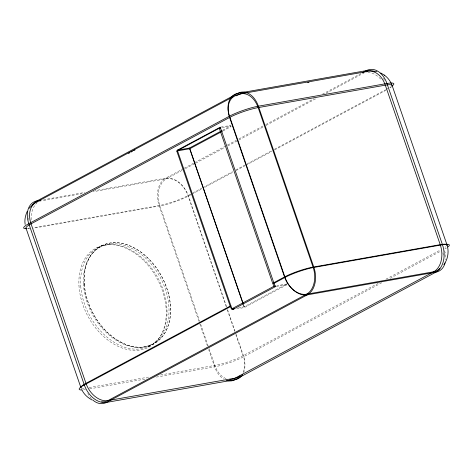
<?xml version="1.0" encoding="UTF-8"?>
<svg xmlns="http://www.w3.org/2000/svg" width="473" height="473" viewBox="0 0 473 473"><rect width="100%" height="100%" fill="white"/><g stroke="black" fill="none" stroke-linecap="round" stroke-linejoin="round"><path stroke-width="0.35" stroke-dasharray="2.37 1.77" d="M222.594 130.294L231.049 125.759M222.931 130.986L231.202 126.557M183.554 168.583L165.71 178.144L95.002 190.619M184.186 168.24L193.747 163.12M194.385 162.783L224.971 146.394M227.525 145.028L236.441 140.25M238.995 138.885L263.207 125.913M265.755 124.547L314.19 98.603M322.474 94.162L361.348 73.339M182.105 170.41L166.478 178.776L93.092 191.731M185.357 168.666L195.124 163.433M195.775 163.084L224.415 147.742M227.673 145.997L238.085 140.416M238.741 140.067L263.479 126.817M266.08 125.422L316.857 98.218M325.974 93.341L364.381 72.765M190.501 194.232L187.952 195.597A21.592 3.453 -19 0 1 159.082 205.566L33.388 227.75M193.049 192.866L201.971 188.088M202.61 187.746L232.562 171.699M235.749 169.996L244.671 165.213M247.219 163.847L272.07 150.532M274.618 149.172L385.501 89.769M386.139 89.427L388.055 88.404M191.086 194.645L188.479 196.041A21.362 3.417 -19 0 1 159.927 205.903L33.5 228.217M191.736 194.297L202.154 188.721M204.756 187.326L233.402 171.983M236.003 170.587L245.115 165.704M245.765 165.355L271.809 151.407M274.411 150.012L386.382 90.03M97.456 247.982L101.033 246.066M148.321 346.662L151.898 344.746M238.593 307.752L244.263 306.752L286.804 283.966L276.876 285.716M236.701 308.904L244.34 307.556L287.271 284.557M378.152 283.345L243.4 355.536A21.362 3.417 -19 0 1 214.843 365.393L159.626 375.142M385.962 279.165L440.647 249.868M381.758 282.765L243.477 356.843A21.592 3.453 -19 0 1 214.606 366.812L154.612 377.401M390.048 278.331L440.387 251.358M220.956 127.077L230.93 125.315M222.198 127.722L230.93 126.179M43.581 199.695L85.004 192.387M39.324 201.22L82.19 193.652M276.161 286.52L286.573 284.681M89.143 387.576L149.45 376.934M89.622 388.871L146.76 378.784M243.565 304.724L244.263 306.752M243.382 304.766L244.34 307.556M226.608 306.782L188.479 196.041A21.362 14.988 61.8 0 0 166.478 178.776A21.362 14.829 80 0 0 159.927 205.903L199.736 321.516M227.572 309.567L235.004 331.159M235.962 333.944L243.4 355.536A21.362 14.988 61.8 0 1 242.46 373.173M226.153 306.539L187.952 195.597A21.592 15.154 61.8 0 0 165.71 178.144A21.592 14.994 80 0 0 159.082 205.566L198.944 321.333M227.342 309.986L234.697 331.348M235.879 334.795L243.477 356.843A21.592 15.154 61.8 0 1 243.565 372.718M200.694 324.301L208.132 345.893M209.09 348.678L214.843 365.393A21.362 14.829 80 0 0 226.668 378.826M199.896 324.088L207.487 346.141M208.676 349.582L214.606 366.812A21.592 14.994 80 0 0 223.741 379.092M85.4 389.61A21.592 3.453 -19 0 1 83.597 389.858M390.81 86.843A21.592 3.453 -19 0 1 389.811 87.44M383.171 78.347A21.592 15.154 61.8 0 1 385.046 80.812M28.924 220.3A21.592 14.994 80 0 1 28.965 215.741M29.876 228.364A21.592 3.453 -19 0 1 28.078 228.613M444.661 250.725A21.592 15.154 61.8 0 1 445.631 259.748M446.335 248.089A21.592 3.453 -19 0 1 444.786 248.999M91.336 398.609A21.592 14.994 80 0 1 87.789 393.53M442.947 252.842A21.362 14.988 61.8 0 1 443.414 256.697M367.899 72.263A21.362 14.988 61.8 0 1 381.741 80.268M31.147 219.791A21.362 14.829 80 0 1 36.995 202.858M445.826 246.711A21.362 3.417 -19 0 1 445.058 247.296M391.502 86.677A21.362 3.417 -19 0 1 390.142 87.807M84.04 388.292A21.362 3.417 -19 0 1 82.237 388.262M29.125 228.802A21.362 3.417 -19 0 1 27.316 228.766M78.956 285.308A56.145 39.395 61.8 0 0 146.612 348.193A56.145 39.395 61.8 0 0 142.137 259.098A56.145 39.395 61.8 0 0 78.956 285.308M83.437 283.617A55.028 38.615 61.8 0 0 149.752 345.249A55.028 38.615 61.8 0 0 145.365 257.921A55.028 38.615 61.8 0 0 83.437 283.617M84.271 284.214A55.536 38.969 61.8 0 0 152.046 344.687A55.536 38.969 61.8 0 0 145.678 256.047A55.536 38.969 61.8 0 0 84.271 284.214M84.324 284.184A55.536 38.969 61.8 0 0 152.099 344.657A55.536 38.969 61.8 0 0 145.731 256.017A55.536 38.969 61.8 0 0 84.324 284.184M80.747 286.1A55.536 38.969 61.8 0 0 148.522 346.573A55.536 38.969 61.8 0 0 142.154 257.933A55.536 38.969 61.8 0 0 80.747 286.1"/><path stroke-width="0.71" d="M27.121 211.561C25.394 215.605 24.342 220.016 25.152 224.415M443.851 264.697C447.996 259.05 449.179 251.524 447.003 244.872L392.087 85.382C390.544 81.285 387.895 77.607 384.283 75.106M29.149 208.303L32.903 204.448M36.681 202.042L233.887 96.415M128.508 153.441L129.809 152.749M131.11 152.052L132.416 151.354M133.717 150.656L135.018 149.959M235.921 95.901L237.878 94.86L240.053 94.47M177.31 150.201L220.241 127.202L273.784 282.706A21.362 14.988 61.8 0 0 275.463 286.638L232.533 309.638A21.362 14.988 61.8 0 1 230.859 305.706L177.31 150.201L189.425 148.061L221.943 130.643M234.336 308.502L231.498 309.005A19.47 13.658 61.8 0 1 229.807 305.109L176.754 151.023L219.289 128.236L220.743 127.976M176.754 151.023L189.844 148.711L222.34 131.305M362.62 72.659L366.445 70.607A21.592 15.154 61.8 0 1 374.445 71.701M230.859 305.706L85.968 383.319A21.362 3.417 -19 0 0 81.593 388.126M273.784 282.706L284.521 276.959A21.362 3.417 -19 0 1 313.073 267.097L440.227 244.659A21.362 3.417 -19 0 1 446.825 245.676M230.552 306.599L84.312 384.939A21.592 3.453 -19 0 0 81.634 389.989M273.087 283.812L285.048 277.403A21.592 3.453 -19 0 1 313.918 267.434L442.474 244.748A21.592 3.453 -19 0 1 447.931 246.989M231.498 309.005L274.038 286.218L275.457 285.964M240.432 93.885L367.586 71.441M307.627 82.544L309.082 82.29M40.725 200.203L37.154 200.83A21.592 14.994 80 0 0 32.933 204.531M232.533 309.638L233.922 309.395M372.771 71.033L376.863 71.624M380.753 72.996L384.768 75.402M92.016 399.969C87.665 397.645 83.798 394.21 81.817 389.616M219.289 128.236L272.347 282.322A19.47 13.658 61.8 0 0 274.038 286.218M189.844 148.711L243.335 304.05M189.425 148.061L243.14 304.074M25.997 228.128L80.913 387.618M392.407 85.743A21.592 3.453 -19 0 0 386.949 83.496A21.592 14.994 80 0 0 366.445 70.607L237.889 93.299L37.154 200.83A21.592 15.154 61.8 0 0 28.788 223.688A21.592 3.453 -19 0 0 26.11 228.737M92.72 399.963A21.592 14.994 80 0 0 106.555 402.393L235.111 379.701L435.846 272.17A21.592 15.154 61.8 0 0 445.093 262.899M242.631 374.51A21.592 15.154 61.8 0 1 235.111 379.701A21.592 14.994 80 0 1 226.076 380.227M366.262 71.849A21.362 14.829 80 0 1 385.312 85.164A21.362 3.417 -19 0 1 391.904 86.181M37.988 201.539A21.362 14.988 61.8 0 0 31.052 223.83A21.362 3.417 -19 0 0 26.677 228.636M101.547 401.743A21.362 14.829 80 0 0 107.968 400.584L235.122 378.14A21.362 14.988 61.8 0 0 240.183 375.787M229.707 379.387A21.362 14.829 80 0 0 235.122 378.14L433.676 271.78A21.362 14.988 61.8 0 0 439.86 268.327M229.523 116.157L28.788 223.688L84.312 384.939A21.592 15.154 61.8 0 0 106.555 402.393L307.29 294.856L435.846 272.17A21.592 14.994 80 0 0 442.474 244.748L386.949 83.496L258.394 106.189A21.592 3.453 -19 0 0 229.523 116.157L285.048 277.403A21.592 15.154 61.8 0 0 307.29 294.856A21.592 14.994 80 0 0 313.918 267.434L258.394 106.189A21.592 14.994 80 0 0 237.889 93.299A21.592 15.154 61.8 0 0 229.523 116.157M229.6 117.464L31.052 223.83L85.968 383.319A21.362 14.988 61.8 0 0 107.968 400.584L306.522 294.224L433.676 271.78A21.362 14.829 80 0 0 440.227 244.659L385.312 85.164L258.157 107.608A21.362 3.417 -19 0 0 229.6 117.464L284.521 276.959A21.362 14.988 61.8 0 0 306.522 294.224A21.362 14.829 80 0 0 313.073 267.097L258.157 107.608A21.362 14.829 80 0 0 237.878 94.86A21.362 14.988 61.8 0 0 229.6 117.464"/></g></svg>
